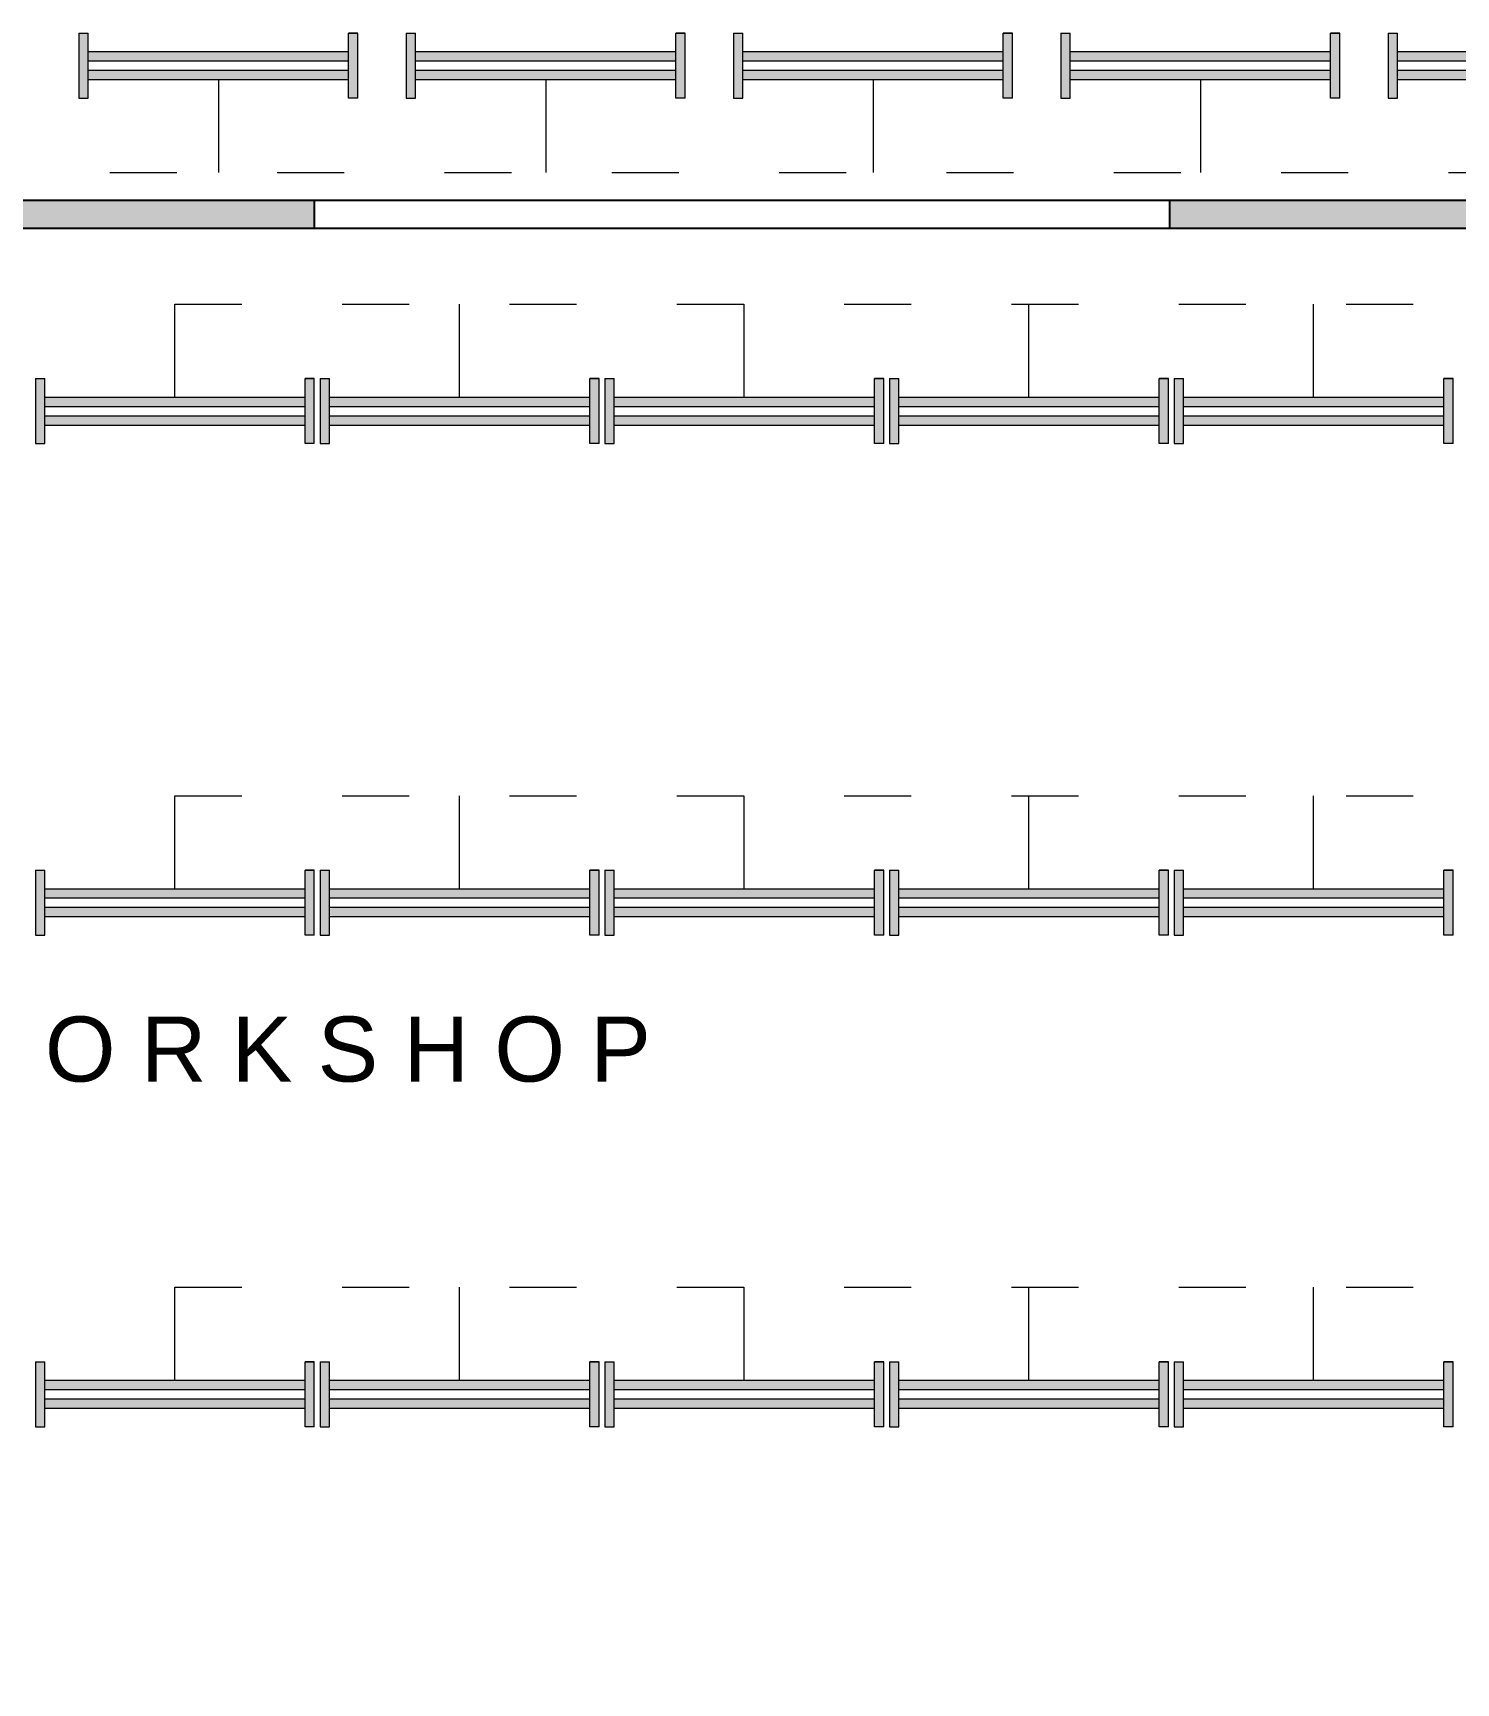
# Model space of a CAD drawing. Header units: millimetres. Extents: x 3339 to 2017737, y 4955 to 2748989.
# Drawn here: x 1455677 to 1463331, y 1241733 to 1250609 of the extents above; entities that cross this region are included whole.
import ezdxf

# ---------------------------------------------------------------- set-up
doc = ezdxf.new("R2010")
doc.units = ezdxf.units.MM
doc.header["$LTSCALE"] = 30
doc.linetypes.add('ACAD_ISO03W100', pattern=[30, 12, -18])
doc.layers.add('LIGHT LINES', color=6, linetype='ACAD_ISO03W100', lineweight=13)
doc.layers.add('LIGHTS', color=6, linetype='Continuous', lineweight=13)
doc.layers.add('TEXT', color=7, linetype='Continuous')
doc.layers.add('window', color=92, linetype='Continuous')
doc.styles.get("Standard").update_dxf_attribs({"font": 'arial.ttf'})

msp = doc.modelspace()

# ---------------------------------------------------------------- hatches: boundary and pattern name
at = {"layer": 'LIGHTS'}
h = msp.add_hatch(color=256, dxfattribs=at)
h.dxf.hatch_style = 1
h.paths.add_polyline_path([(1455924.561, 1250259.357), (1455974.561, 1250259.357), (1455974.561, 1250609.357), (1455924.561, 1250609.357)])
h = msp.add_hatch(color=256, dxfattribs=at)
h.dxf.hatch_style = 1
h.paths.add_polyline_path([(1457374.561, 1250259.357), (1457424.561, 1250259.357), (1457424.561, 1250609.357), (1457374.561, 1250609.357)])
h = msp.add_hatch(color=256, dxfattribs=at)
h.dxf.hatch_style = 1
h.paths.add_polyline_path([(1457685.087, 1250259.357), (1457735.087, 1250259.357), (1457735.087, 1250609.357), (1457685.087, 1250609.357)])
h = msp.add_hatch(color=256, dxfattribs=at)
h.dxf.hatch_style = 1
h.paths.add_polyline_path([(1459135.087, 1250259.357), (1459185.087, 1250259.357), (1459185.087, 1250609.357), (1459135.087, 1250609.357)])
h = msp.add_hatch(color=256, dxfattribs=at)
h.dxf.hatch_style = 1
h.paths.add_polyline_path([(1459445.613, 1250259.357), (1459495.613, 1250259.357), (1459495.613, 1250609.357), (1459445.613, 1250609.357)])
h = msp.add_hatch(color=256, dxfattribs=at)
h.dxf.hatch_style = 1
h.paths.add_polyline_path([(1460895.613, 1250259.357), (1460945.613, 1250259.357), (1460945.613, 1250609.357), (1460895.613, 1250609.357)])
h = msp.add_hatch(color=256, dxfattribs=at)
h.dxf.hatch_style = 1
h.paths.add_polyline_path([(1461206.14, 1250259.357), (1461256.14, 1250259.357), (1461256.14, 1250609.357), (1461206.14, 1250609.357)])
h = msp.add_hatch(color=256, dxfattribs=at)
h.dxf.hatch_style = 1
h.paths.add_polyline_path([(1462656.14, 1250259.357), (1462706.14, 1250259.357), (1462706.14, 1250609.357), (1462656.14, 1250609.357)])
h = msp.add_hatch(color=256, dxfattribs=at)
h.dxf.hatch_style = 1
h.paths.add_polyline_path([(1462966.666, 1250259.357), (1463016.666, 1250259.357), (1463016.666, 1250609.357), (1462966.666, 1250609.357)])
h = msp.add_hatch(color=256, dxfattribs=at)
h.dxf.hatch_style = 1
h.paths.add_polyline_path([(1457374.561, 1250459.357), (1457374.561, 1250509.357), (1455974.561, 1250509.357), (1455974.561, 1250459.357)])
h = msp.add_hatch(color=256, dxfattribs=at)
h.dxf.hatch_style = 1
h.paths.add_polyline_path([(1459135.087, 1250459.357), (1459135.087, 1250509.357), (1457735.087, 1250509.357), (1457735.087, 1250459.357)])
h = msp.add_hatch(color=256, dxfattribs=at)
h.dxf.hatch_style = 1
h.paths.add_polyline_path([(1460895.613, 1250459.357), (1460895.613, 1250509.357), (1459495.613, 1250509.357), (1459495.613, 1250459.357)])
h = msp.add_hatch(color=256, dxfattribs=at)
h.dxf.hatch_style = 1
h.paths.add_polyline_path([(1462656.14, 1250459.357), (1462656.14, 1250509.357), (1461256.14, 1250509.357), (1461256.14, 1250459.357)])
h = msp.add_hatch(color=256, dxfattribs=at)
h.dxf.hatch_style = 1
h.paths.add_polyline_path([(1464416.666, 1250459.357), (1464416.666, 1250509.357), (1463016.666, 1250509.357), (1463016.666, 1250459.357)])
h = msp.add_hatch(color=256, dxfattribs=at)
h.dxf.hatch_style = 1
h.paths.add_polyline_path([(1455974.561, 1250409.357), (1455974.561, 1250359.357), (1457374.561, 1250359.357), (1457374.561, 1250409.357)])
h = msp.add_hatch(color=256, dxfattribs=at)
h.dxf.hatch_style = 1
h.paths.add_polyline_path([(1457735.087, 1250409.357), (1457735.087, 1250359.357), (1459135.087, 1250359.357), (1459135.087, 1250409.357)])
h = msp.add_hatch(color=256, dxfattribs=at)
h.dxf.hatch_style = 1
h.paths.add_polyline_path([(1459495.613, 1250409.357), (1459495.613, 1250359.357), (1460895.613, 1250359.357), (1460895.613, 1250409.357)])
h = msp.add_hatch(color=256, dxfattribs=at)
h.dxf.hatch_style = 1
h.paths.add_polyline_path([(1461256.14, 1250409.357), (1461256.14, 1250359.357), (1462656.14, 1250359.357), (1462656.14, 1250409.357)])
h = msp.add_hatch(color=256, dxfattribs=at)
h.dxf.hatch_style = 1
h.paths.add_polyline_path([(1463016.666, 1250409.357), (1463016.666, 1250359.357), (1464416.666, 1250359.357), (1464416.666, 1250409.357)])
h = msp.add_hatch(color=256, dxfattribs=at)
h.dxf.hatch_style = 1
h.paths.add_polyline_path([(1455690.35, 1248400.544), (1455740.35, 1248400.544), (1455740.35, 1248750.544), (1455690.35, 1248750.544)])
h = msp.add_hatch(color=256, dxfattribs=at)
h.dxf.hatch_style = 1
h.paths.add_polyline_path([(1457140.35, 1248400.544), (1457190.35, 1248400.544), (1457190.35, 1248750.544), (1457140.35, 1248750.544)])
h = msp.add_hatch(color=256, dxfattribs=at)
h.dxf.hatch_style = 1
h.paths.add_polyline_path([(1457221.6, 1248400.544), (1457271.6, 1248400.544), (1457271.6, 1248750.544), (1457221.6, 1248750.544)])
h = msp.add_hatch(color=256, dxfattribs=at)
h.dxf.hatch_style = 1
h.paths.add_polyline_path([(1458671.6, 1248400.544), (1458721.6, 1248400.544), (1458721.6, 1248750.544), (1458671.6, 1248750.544)])
h = msp.add_hatch(color=256, dxfattribs=at)
h.dxf.hatch_style = 1
h.paths.add_polyline_path([(1458752.85, 1248400.544), (1458802.85, 1248400.544), (1458802.85, 1248750.544), (1458752.85, 1248750.544)])
h = msp.add_hatch(color=256, dxfattribs=at)
h.dxf.hatch_style = 1
h.paths.add_polyline_path([(1460202.85, 1248400.544), (1460252.85, 1248400.544), (1460252.85, 1248750.544), (1460202.85, 1248750.544)])
h = msp.add_hatch(color=256, dxfattribs=at)
h.dxf.hatch_style = 1
h.paths.add_polyline_path([(1460284.1, 1248400.544), (1460334.1, 1248400.544), (1460334.1, 1248750.544), (1460284.1, 1248750.544)])
h = msp.add_hatch(color=256, dxfattribs=at)
h.dxf.hatch_style = 1
h.paths.add_polyline_path([(1461734.1, 1248400.544), (1461784.1, 1248400.544), (1461784.1, 1248750.544), (1461734.1, 1248750.544)])
h = msp.add_hatch(color=256, dxfattribs=at)
h.dxf.hatch_style = 1
h.paths.add_polyline_path([(1461815.35, 1248400.544), (1461865.35, 1248400.544), (1461865.35, 1248750.544), (1461815.35, 1248750.544)])
h = msp.add_hatch(color=256, dxfattribs=at)
h.dxf.hatch_style = 1
h.paths.add_polyline_path([(1463265.35, 1248400.544), (1463315.35, 1248400.544), (1463315.35, 1248750.544), (1463265.35, 1248750.544)])
h = msp.add_hatch(color=256, dxfattribs=at)
h.dxf.hatch_style = 1
h.paths.add_polyline_path([(1457140.35, 1248600.544), (1457140.35, 1248650.544), (1455740.35, 1248650.544), (1455740.35, 1248600.544)])
h = msp.add_hatch(color=256, dxfattribs=at)
h.dxf.hatch_style = 1
h.paths.add_polyline_path([(1458671.6, 1248600.544), (1458671.6, 1248650.544), (1457271.6, 1248650.544), (1457271.6, 1248600.544)])
h = msp.add_hatch(color=256, dxfattribs=at)
h.dxf.hatch_style = 1
h.paths.add_polyline_path([(1460202.85, 1248600.544), (1460202.85, 1248650.544), (1458802.85, 1248650.544), (1458802.85, 1248600.544)])
h = msp.add_hatch(color=256, dxfattribs=at)
h.dxf.hatch_style = 1
h.paths.add_polyline_path([(1461734.1, 1248600.544), (1461734.1, 1248650.544), (1460334.1, 1248650.544), (1460334.1, 1248600.544)])
h = msp.add_hatch(color=256, dxfattribs=at)
h.dxf.hatch_style = 1
h.paths.add_polyline_path([(1463265.35, 1248600.544), (1463265.35, 1248650.544), (1461865.35, 1248650.544), (1461865.35, 1248600.544)])
h = msp.add_hatch(color=256, dxfattribs=at)
h.dxf.hatch_style = 1
h.paths.add_polyline_path([(1455740.35, 1248550.544), (1455740.35, 1248500.544), (1457140.35, 1248500.544), (1457140.35, 1248550.544)])
h = msp.add_hatch(color=256, dxfattribs=at)
h.dxf.hatch_style = 1
h.paths.add_polyline_path([(1457271.6, 1248550.544), (1457271.6, 1248500.544), (1458671.6, 1248500.544), (1458671.6, 1248550.544)])
h = msp.add_hatch(color=256, dxfattribs=at)
h.dxf.hatch_style = 1
h.paths.add_polyline_path([(1458802.85, 1248550.544), (1458802.85, 1248500.544), (1460202.85, 1248500.544), (1460202.85, 1248550.544)])
h = msp.add_hatch(color=256, dxfattribs=at)
h.dxf.hatch_style = 1
h.paths.add_polyline_path([(1460334.1, 1248550.544), (1460334.1, 1248500.544), (1461734.1, 1248500.544), (1461734.1, 1248550.544)])
h = msp.add_hatch(color=256, dxfattribs=at)
h.dxf.hatch_style = 1
h.paths.add_polyline_path([(1461865.35, 1248550.544), (1461865.35, 1248500.544), (1463265.35, 1248500.544), (1463265.35, 1248550.544)])
h = msp.add_hatch(color=256, dxfattribs=at)
h.dxf.hatch_style = 1
h.paths.add_polyline_path([(1455690.35, 1245756.259), (1455740.35, 1245756.259), (1455740.35, 1246106.259), (1455690.35, 1246106.259)])
h = msp.add_hatch(color=256, dxfattribs=at)
h.dxf.hatch_style = 1
h.paths.add_polyline_path([(1457140.35, 1245756.259), (1457190.35, 1245756.259), (1457190.35, 1246106.259), (1457140.35, 1246106.259)])
h = msp.add_hatch(color=256, dxfattribs=at)
h.dxf.hatch_style = 1
h.paths.add_polyline_path([(1457221.6, 1245756.259), (1457271.6, 1245756.259), (1457271.6, 1246106.259), (1457221.6, 1246106.259)])
h = msp.add_hatch(color=256, dxfattribs=at)
h.dxf.hatch_style = 1
h.paths.add_polyline_path([(1458671.6, 1245756.259), (1458721.6, 1245756.259), (1458721.6, 1246106.259), (1458671.6, 1246106.259)])
h = msp.add_hatch(color=256, dxfattribs=at)
h.dxf.hatch_style = 1
h.paths.add_polyline_path([(1458752.85, 1245756.259), (1458802.85, 1245756.259), (1458802.85, 1246106.259), (1458752.85, 1246106.259)])
h = msp.add_hatch(color=256, dxfattribs=at)
h.dxf.hatch_style = 1
h.paths.add_polyline_path([(1460202.85, 1245756.259), (1460252.85, 1245756.259), (1460252.85, 1246106.259), (1460202.85, 1246106.259)])
h = msp.add_hatch(color=256, dxfattribs=at)
h.dxf.hatch_style = 1
h.paths.add_polyline_path([(1460284.1, 1245756.259), (1460334.1, 1245756.259), (1460334.1, 1246106.259), (1460284.1, 1246106.259)])
h = msp.add_hatch(color=256, dxfattribs=at)
h.dxf.hatch_style = 1
h.paths.add_polyline_path([(1461734.1, 1245756.259), (1461784.1, 1245756.259), (1461784.1, 1246106.259), (1461734.1, 1246106.259)])
h = msp.add_hatch(color=256, dxfattribs=at)
h.dxf.hatch_style = 1
h.paths.add_polyline_path([(1461815.35, 1245756.259), (1461865.35, 1245756.259), (1461865.35, 1246106.259), (1461815.35, 1246106.259)])
h = msp.add_hatch(color=256, dxfattribs=at)
h.dxf.hatch_style = 1
h.paths.add_polyline_path([(1463265.35, 1245756.259), (1463315.35, 1245756.259), (1463315.35, 1246106.259), (1463265.35, 1246106.259)])
h = msp.add_hatch(color=256, dxfattribs=at)
h.dxf.hatch_style = 1
h.paths.add_polyline_path([(1457140.35, 1245956.259), (1457140.35, 1246006.259), (1455740.35, 1246006.259), (1455740.35, 1245956.259)])
h = msp.add_hatch(color=256, dxfattribs=at)
h.dxf.hatch_style = 1
h.paths.add_polyline_path([(1458671.6, 1245956.259), (1458671.6, 1246006.259), (1457271.6, 1246006.259), (1457271.6, 1245956.259)])
h = msp.add_hatch(color=256, dxfattribs=at)
h.dxf.hatch_style = 1
h.paths.add_polyline_path([(1460202.85, 1245956.259), (1460202.85, 1246006.259), (1458802.85, 1246006.259), (1458802.85, 1245956.259)])
h = msp.add_hatch(color=256, dxfattribs=at)
h.dxf.hatch_style = 1
h.paths.add_polyline_path([(1461734.1, 1245956.259), (1461734.1, 1246006.259), (1460334.1, 1246006.259), (1460334.1, 1245956.259)])
h = msp.add_hatch(color=256, dxfattribs=at)
h.dxf.hatch_style = 1
h.paths.add_polyline_path([(1463265.35, 1245956.259), (1463265.35, 1246006.259), (1461865.35, 1246006.259), (1461865.35, 1245956.259)])
h = msp.add_hatch(color=256, dxfattribs=at)
h.dxf.hatch_style = 1
h.paths.add_polyline_path([(1455740.35, 1245906.259), (1455740.35, 1245856.259), (1457140.35, 1245856.259), (1457140.35, 1245906.259)])
h = msp.add_hatch(color=256, dxfattribs=at)
h.dxf.hatch_style = 1
h.paths.add_polyline_path([(1457271.6, 1245906.259), (1457271.6, 1245856.259), (1458671.6, 1245856.259), (1458671.6, 1245906.259)])
h = msp.add_hatch(color=256, dxfattribs=at)
h.dxf.hatch_style = 1
h.paths.add_polyline_path([(1458802.85, 1245906.259), (1458802.85, 1245856.259), (1460202.85, 1245856.259), (1460202.85, 1245906.259)])
h = msp.add_hatch(color=256, dxfattribs=at)
h.dxf.hatch_style = 1
h.paths.add_polyline_path([(1460334.1, 1245906.259), (1460334.1, 1245856.259), (1461734.1, 1245856.259), (1461734.1, 1245906.259)])
h = msp.add_hatch(color=256, dxfattribs=at)
h.dxf.hatch_style = 1
h.paths.add_polyline_path([(1461865.35, 1245906.259), (1461865.35, 1245856.259), (1463265.35, 1245856.259), (1463265.35, 1245906.259)])
h = msp.add_hatch(color=256, dxfattribs=at)
h.dxf.hatch_style = 1
h.paths.add_polyline_path([(1455690.35, 1243111.975), (1455740.35, 1243111.975), (1455740.35, 1243461.975), (1455690.35, 1243461.975)])
h = msp.add_hatch(color=256, dxfattribs=at)
h.dxf.hatch_style = 1
h.paths.add_polyline_path([(1457140.35, 1243111.975), (1457190.35, 1243111.975), (1457190.35, 1243461.975), (1457140.35, 1243461.975)])
h = msp.add_hatch(color=256, dxfattribs=at)
h.dxf.hatch_style = 1
h.paths.add_polyline_path([(1457221.6, 1243111.975), (1457271.6, 1243111.975), (1457271.6, 1243461.975), (1457221.6, 1243461.975)])
h = msp.add_hatch(color=256, dxfattribs=at)
h.dxf.hatch_style = 1
h.paths.add_polyline_path([(1458671.6, 1243111.975), (1458721.6, 1243111.975), (1458721.6, 1243461.975), (1458671.6, 1243461.975)])
h = msp.add_hatch(color=256, dxfattribs=at)
h.dxf.hatch_style = 1
h.paths.add_polyline_path([(1458752.85, 1243111.975), (1458802.85, 1243111.975), (1458802.85, 1243461.975), (1458752.85, 1243461.975)])
h = msp.add_hatch(color=256, dxfattribs=at)
h.dxf.hatch_style = 1
h.paths.add_polyline_path([(1460202.85, 1243111.975), (1460252.85, 1243111.975), (1460252.85, 1243461.975), (1460202.85, 1243461.975)])
h = msp.add_hatch(color=256, dxfattribs=at)
h.dxf.hatch_style = 1
h.paths.add_polyline_path([(1460284.1, 1243111.975), (1460334.1, 1243111.975), (1460334.1, 1243461.975), (1460284.1, 1243461.975)])
h = msp.add_hatch(color=256, dxfattribs=at)
h.dxf.hatch_style = 1
h.paths.add_polyline_path([(1461734.1, 1243111.975), (1461784.1, 1243111.975), (1461784.1, 1243461.975), (1461734.1, 1243461.975)])
h = msp.add_hatch(color=256, dxfattribs=at)
h.dxf.hatch_style = 1
h.paths.add_polyline_path([(1461815.35, 1243111.975), (1461865.35, 1243111.975), (1461865.35, 1243461.975), (1461815.35, 1243461.975)])
h = msp.add_hatch(color=256, dxfattribs=at)
h.dxf.hatch_style = 1
h.paths.add_polyline_path([(1463265.35, 1243111.975), (1463315.35, 1243111.975), (1463315.35, 1243461.975), (1463265.35, 1243461.975)])
h = msp.add_hatch(color=256, dxfattribs=at)
h.dxf.hatch_style = 1
h.paths.add_polyline_path([(1457140.35, 1243311.975), (1457140.35, 1243361.975), (1455740.35, 1243361.975), (1455740.35, 1243311.975)])
h = msp.add_hatch(color=256, dxfattribs=at)
h.dxf.hatch_style = 1
h.paths.add_polyline_path([(1458671.6, 1243311.975), (1458671.6, 1243361.975), (1457271.6, 1243361.975), (1457271.6, 1243311.975)])
h = msp.add_hatch(color=256, dxfattribs=at)
h.dxf.hatch_style = 1
h.paths.add_polyline_path([(1460202.85, 1243311.975), (1460202.85, 1243361.975), (1458802.85, 1243361.975), (1458802.85, 1243311.975)])
h = msp.add_hatch(color=256, dxfattribs=at)
h.dxf.hatch_style = 1
h.paths.add_polyline_path([(1461734.1, 1243311.975), (1461734.1, 1243361.975), (1460334.1, 1243361.975), (1460334.1, 1243311.975)])
h = msp.add_hatch(color=256, dxfattribs=at)
h.dxf.hatch_style = 1
h.paths.add_polyline_path([(1463265.35, 1243311.975), (1463265.35, 1243361.975), (1461865.35, 1243361.975), (1461865.35, 1243311.975)])
h = msp.add_hatch(color=256, dxfattribs=at)
h.dxf.hatch_style = 1
h.paths.add_polyline_path([(1455740.35, 1243261.975), (1455740.35, 1243211.975), (1457140.35, 1243211.975), (1457140.35, 1243261.975)])
h = msp.add_hatch(color=256, dxfattribs=at)
h.dxf.hatch_style = 1
h.paths.add_polyline_path([(1457271.6, 1243261.975), (1457271.6, 1243211.975), (1458671.6, 1243211.975), (1458671.6, 1243261.975)])
h = msp.add_hatch(color=256, dxfattribs=at)
h.dxf.hatch_style = 1
h.paths.add_polyline_path([(1458802.85, 1243261.975), (1458802.85, 1243211.975), (1460202.85, 1243211.975), (1460202.85, 1243261.975)])
h = msp.add_hatch(color=256, dxfattribs=at)
h.dxf.hatch_style = 1
h.paths.add_polyline_path([(1460334.1, 1243261.975), (1460334.1, 1243211.975), (1461734.1, 1243211.975), (1461734.1, 1243261.975)])
h = msp.add_hatch(color=256, dxfattribs=at)
h.dxf.hatch_style = 1
h.paths.add_polyline_path([(1461865.35, 1243261.975), (1461865.35, 1243211.975), (1463265.35, 1243211.975), (1463265.35, 1243261.975)])
at = {"layer": 'window'}
h = msp.add_hatch(color=256, dxfattribs=at)
h.dxf.hatch_style = 1
h.paths.add_polyline_path([(1433190.35, 1238859.357), (1431290.35, 1238859.357), (1431290.35, 1238709.357), (1433190.35, 1238709.357)])
h.paths.add_polyline_path([(1439190.35, 1238859.357), (1437290.35, 1238859.357), (1437290.35, 1238709.357), (1438240.35, 1238709.357), (1439190.35, 1238709.357)])
h.paths.add_polyline_path([(1445190.35, 1238859.357), (1443290.35, 1238859.357), (1443290.35, 1238709.357), (1445190.35, 1238709.357)])
h.paths.add_polyline_path([(1451190.35, 1238859.357), (1449290.35, 1238859.357), (1449290.35, 1238709.357), (1451190.35, 1238709.357)])
h.paths.add_polyline_path([(1457190.35, 1238859.357), (1455290.35, 1238859.357), (1455290.35, 1238709.357), (1457190.35, 1238709.357)])
h.paths.add_polyline_path([(1463690.35, 1238859.357), (1461790.35, 1238859.357), (1461790.35, 1238709.357), (1463690.35, 1238709.357)])
h.paths.add_polyline_path([(1469390.35, 1238859.357), (1468290.35, 1238859.357), (1468290.35, 1238709.357), (1469390.35, 1238709.357)])
h.paths.add_polyline_path([(1469640.35, 1249709.357), (1468290.35, 1249709.357), (1468290.35, 1249559.357), (1469640.35, 1249559.357)])
h.paths.add_polyline_path([(1463690.35, 1249709.357), (1461790.35, 1249709.357), (1461790.35, 1249559.357), (1463690.35, 1249559.357)])
h.paths.add_polyline_path([(1457190.35, 1249709.357), (1455290.35, 1249709.357), (1455290.35, 1249559.357), (1457190.35, 1249559.357)])
h.paths.add_polyline_path([(1451190.35, 1249709.357), (1449290.35, 1249709.357), (1449290.35, 1249559.357), (1451190.35, 1249559.357)])
h.paths.add_polyline_path([(1445190.35, 1249709.357), (1443290.35, 1249709.357), (1443290.35, 1249559.357), (1445190.35, 1249559.357)])
h.paths.add_polyline_path([(1437835.081, 1249709.357), (1435390.35, 1249709.357), (1435390.35, 1249559.357), (1437835.081, 1249559.357)])

# ---------------------------------------------------------------- linework, layer by layer
at = {"color": 0}
for p, q in [((1442990.35, 1249709.357), (1469740.35, 1249709.357)), ((1442961.85, 1249559.357), (1469640.35, 1249559.357))]:
    msp.add_line(p, q, dxfattribs=at)
at = {"layer": 'LIGHT LINES'}
for p, q in [((1442590.35, 1249859.357), (1470758.771, 1249859.357)), ((1456440.35, 1249150.544), (1468690.35, 1249150.544)), ((1456440.35, 1246506.259), (1467159.1, 1246506.259)), ((1456440.35, 1243861.975), (1467159.1, 1243861.975))]:
    msp.add_line(p, q, dxfattribs=at)
at = {"layer": 'LIGHTS'}
for p, q in [((1455924.561, 1250609.357), (1455924.561, 1250259.357)), ((1455924.561, 1250609.357), (1455974.561, 1250609.357)), ((1455924.561, 1250609.357), (1455974.561, 1250609.357)), ((1455974.561, 1250259.357), (1455974.561, 1250609.357)), ((1457424.561, 1250609.357), (1457374.561, 1250609.357)), ((1457374.561, 1250259.357), (1457374.561, 1250609.357)), ((1457374.561, 1250609.357), (1457424.561, 1250609.357)), ((1457424.561, 1250259.357), (1457424.561, 1250609.357)), ((1457685.087, 1250609.357), (1457685.087, 1250259.357)), ((1457685.087, 1250609.357), (1457735.087, 1250609.357)), ((1457685.087, 1250609.357), (1457735.087, 1250609.357)), ((1457735.087, 1250259.357), (1457735.087, 1250609.357)), ((1459185.087, 1250609.357), (1459135.087, 1250609.357)), ((1459135.087, 1250259.357), (1459135.087, 1250609.357)), ((1459135.087, 1250609.357), (1459185.087, 1250609.357)), ((1459185.087, 1250259.357), (1459185.087, 1250609.357)), ((1459445.613, 1250609.357), (1459445.613, 1250259.357)), ((1459445.613, 1250609.357), (1459495.613, 1250609.357)), ((1459445.613, 1250609.357), (1459495.613, 1250609.357)), ((1459495.613, 1250259.357), (1459495.613, 1250609.357)), ((1460945.613, 1250609.357), (1460895.613, 1250609.357)), ((1460895.613, 1250259.357), (1460895.613, 1250609.357)), ((1460895.613, 1250609.357), (1460945.613, 1250609.357)), ((1460945.613, 1250259.357), (1460945.613, 1250609.357)), ((1461206.14, 1250609.357), (1461206.14, 1250259.357)), ((1461206.14, 1250609.357), (1461256.14, 1250609.357)), ((1461206.14, 1250609.357), (1461256.14, 1250609.357)), ((1461256.14, 1250259.357), (1461256.14, 1250609.357)), ((1462706.14, 1250609.357), (1462656.14, 1250609.357)), ((1462656.14, 1250259.357), (1462656.14, 1250609.357)), ((1462656.14, 1250609.357), (1462706.14, 1250609.357)), ((1462706.14, 1250259.357), (1462706.14, 1250609.357)), ((1462966.666, 1250609.357), (1462966.666, 1250259.357)), ((1462966.666, 1250609.357), (1463016.666, 1250609.357)), ((1462966.666, 1250609.357), (1463016.666, 1250609.357)), ((1463016.666, 1250259.357), (1463016.666, 1250609.357)), ((1455974.561, 1250509.357), (1457374.561, 1250509.357)), ((1455974.561, 1250459.357), (1457374.561, 1250459.357)), ((1457735.087, 1250509.357), (1459135.087, 1250509.357)), ((1457735.087, 1250459.357), (1459135.087, 1250459.357)), ((1459495.613, 1250509.357), (1460895.613, 1250509.357)), ((1459495.613, 1250459.357), (1460895.613, 1250459.357)), ((1461256.14, 1250509.357), (1462656.14, 1250509.357)), ((1461256.14, 1250459.357), (1462656.14, 1250459.357)), ((1463016.666, 1250509.357), (1464416.666, 1250509.357)), ((1463016.666, 1250459.357), (1464416.666, 1250459.357)), ((1455974.561, 1250409.357), (1457374.561, 1250409.357)), ((1455974.561, 1250359.357), (1457374.561, 1250359.357)), ((1456674.561, 1250359.357), (1456674.561, 1249859.357)), ((1457735.087, 1250409.357), (1459135.087, 1250409.357)), ((1457735.087, 1250359.357), (1459135.087, 1250359.357)), ((1458435.087, 1250359.357), (1458435.087, 1249859.357)), ((1459495.613, 1250409.357), (1460895.613, 1250409.357)), ((1459495.613, 1250359.357), (1460895.613, 1250359.357)), ((1460195.613, 1250359.357), (1460195.613, 1249859.357)), ((1461256.14, 1250409.357), (1462656.14, 1250409.357)), ((1461256.14, 1250359.357), (1462656.14, 1250359.357)), ((1461956.14, 1250359.357), (1461956.14, 1249859.357)), ((1463016.666, 1250409.357), (1464416.666, 1250409.357)), ((1463016.666, 1250359.357), (1464416.666, 1250359.357)), ((1455924.561, 1250259.357), (1455974.561, 1250259.357)), ((1457424.561, 1250259.357), (1457374.561, 1250259.357)), ((1457685.087, 1250259.357), (1457735.087, 1250259.357)), ((1459185.087, 1250259.357), (1459135.087, 1250259.357)), ((1459445.613, 1250259.357), (1459495.613, 1250259.357)), ((1460945.613, 1250259.357), (1460895.613, 1250259.357)), ((1461206.14, 1250259.357), (1461256.14, 1250259.357)), ((1462706.14, 1250259.357), (1462656.14, 1250259.357)), ((1462966.666, 1250259.357), (1463016.666, 1250259.357)), ((1456440.35, 1248650.544), (1456440.35, 1249150.544)), ((1457971.6, 1248650.544), (1457971.6, 1249150.544)), ((1459502.85, 1248650.544), (1459502.85, 1249150.544)), ((1461034.1, 1248650.544), (1461034.1, 1249150.544)), ((1462565.35, 1248650.544), (1462565.35, 1249150.544)), ((1455690.35, 1248750.544), (1455690.35, 1248400.544)), ((1455690.35, 1248750.544), (1455740.35, 1248750.544)), ((1455690.35, 1248750.544), (1455740.35, 1248750.544)), ((1455740.35, 1248400.544), (1455740.35, 1248750.544)), ((1457190.35, 1248750.544), (1457140.35, 1248750.544)), ((1457140.35, 1248400.544), (1457140.35, 1248750.544)), ((1457140.35, 1248750.544), (1457190.35, 1248750.544)), ((1457190.35, 1248400.544), (1457190.35, 1248750.544)), ((1457221.6, 1248750.544), (1457221.6, 1248400.544)), ((1457221.6, 1248750.544), (1457271.6, 1248750.544)), ((1457221.6, 1248750.544), (1457271.6, 1248750.544)), ((1457271.6, 1248400.544), (1457271.6, 1248750.544)), ((1458721.6, 1248750.544), (1458671.6, 1248750.544)), ((1458671.6, 1248400.544), (1458671.6, 1248750.544)), ((1458671.6, 1248750.544), (1458721.6, 1248750.544)), ((1458721.6, 1248400.544), (1458721.6, 1248750.544)), ((1458752.85, 1248750.544), (1458752.85, 1248400.544)), ((1458752.85, 1248750.544), (1458802.85, 1248750.544)), ((1458752.85, 1248750.544), (1458802.85, 1248750.544)), ((1458802.85, 1248400.544), (1458802.85, 1248750.544)), ((1460252.85, 1248750.544), (1460202.85, 1248750.544)), ((1460202.85, 1248400.544), (1460202.85, 1248750.544)), ((1460202.85, 1248750.544), (1460252.85, 1248750.544)), ((1460252.85, 1248400.544), (1460252.85, 1248750.544)), ((1460284.1, 1248750.544), (1460284.1, 1248400.544)), ((1460284.1, 1248750.544), (1460334.1, 1248750.544)), ((1460284.1, 1248750.544), (1460334.1, 1248750.544)), ((1460334.1, 1248400.544), (1460334.1, 1248750.544)), ((1461784.1, 1248750.544), (1461734.1, 1248750.544)), ((1461734.1, 1248400.544), (1461734.1, 1248750.544)), ((1461734.1, 1248750.544), (1461784.1, 1248750.544)), ((1461784.1, 1248400.544), (1461784.1, 1248750.544)), ((1461815.35, 1248750.544), (1461815.35, 1248400.544)), ((1461815.35, 1248750.544), (1461865.35, 1248750.544)), ((1461815.35, 1248750.544), (1461865.35, 1248750.544)), ((1461865.35, 1248400.544), (1461865.35, 1248750.544)), ((1463315.35, 1248750.544), (1463265.35, 1248750.544)), ((1463265.35, 1248400.544), (1463265.35, 1248750.544)), ((1463265.35, 1248750.544), (1463315.35, 1248750.544)), ((1463315.35, 1248400.544), (1463315.35, 1248750.544)), ((1455740.35, 1248650.544), (1457140.35, 1248650.544)), ((1455740.35, 1248600.544), (1457140.35, 1248600.544)), ((1457271.6, 1248650.544), (1458671.6, 1248650.544)), ((1457271.6, 1248600.544), (1458671.6, 1248600.544)), ((1458802.85, 1248650.544), (1460202.85, 1248650.544)), ((1458802.85, 1248600.544), (1460202.85, 1248600.544)), ((1460334.1, 1248650.544), (1461734.1, 1248650.544)), ((1460334.1, 1248600.544), (1461734.1, 1248600.544)), ((1461865.35, 1248650.544), (1463265.35, 1248650.544)), ((1461865.35, 1248600.544), (1463265.35, 1248600.544)), ((1455740.35, 1248550.544), (1457140.35, 1248550.544)), ((1455740.35, 1248500.544), (1457140.35, 1248500.544)), ((1457271.6, 1248550.544), (1458671.6, 1248550.544)), ((1457271.6, 1248500.544), (1458671.6, 1248500.544)), ((1458802.85, 1248550.544), (1460202.85, 1248550.544)), ((1458802.85, 1248500.544), (1460202.85, 1248500.544)), ((1460334.1, 1248550.544), (1461734.1, 1248550.544)), ((1460334.1, 1248500.544), (1461734.1, 1248500.544)), ((1461865.35, 1248550.544), (1463265.35, 1248550.544)), ((1461865.35, 1248500.544), (1463265.35, 1248500.544)), ((1455690.35, 1248400.544), (1455740.35, 1248400.544)), ((1457190.35, 1248400.544), (1457140.35, 1248400.544)), ((1457221.6, 1248400.544), (1457271.6, 1248400.544)), ((1458721.6, 1248400.544), (1458671.6, 1248400.544)), ((1458752.85, 1248400.544), (1458802.85, 1248400.544)), ((1460252.85, 1248400.544), (1460202.85, 1248400.544)), ((1460284.1, 1248400.544), (1460334.1, 1248400.544)), ((1461784.1, 1248400.544), (1461734.1, 1248400.544)), ((1461815.35, 1248400.544), (1461865.35, 1248400.544)), ((1463315.35, 1248400.544), (1463265.35, 1248400.544)), ((1456440.35, 1246006.259), (1456440.35, 1246506.259)), ((1457971.6, 1246006.259), (1457971.6, 1246506.259)), ((1459502.85, 1246006.259), (1459502.85, 1246506.259)), ((1461034.1, 1246006.259), (1461034.1, 1246506.259)), ((1462565.35, 1246006.259), (1462565.35, 1246506.259)), ((1455690.35, 1246106.259), (1455690.35, 1245756.259)), ((1455690.35, 1246106.259), (1455740.35, 1246106.259)), ((1455690.35, 1246106.259), (1455740.35, 1246106.259)), ((1455740.35, 1245756.259), (1455740.35, 1246106.259)), ((1457190.35, 1246106.259), (1457140.35, 1246106.259)), ((1457140.35, 1245756.259), (1457140.35, 1246106.259)), ((1457140.35, 1246106.259), (1457190.35, 1246106.259)), ((1457190.35, 1245756.259), (1457190.35, 1246106.259)), ((1457221.6, 1246106.259), (1457221.6, 1245756.259)), ((1457221.6, 1246106.259), (1457271.6, 1246106.259)), ((1457221.6, 1246106.259), (1457271.6, 1246106.259)), ((1457271.6, 1245756.259), (1457271.6, 1246106.259)), ((1458721.6, 1246106.259), (1458671.6, 1246106.259)), ((1458671.6, 1245756.259), (1458671.6, 1246106.259)), ((1458671.6, 1246106.259), (1458721.6, 1246106.259)), ((1458721.6, 1245756.259), (1458721.6, 1246106.259)), ((1458752.85, 1246106.259), (1458752.85, 1245756.259)), ((1458752.85, 1246106.259), (1458802.85, 1246106.259)), ((1458752.85, 1246106.259), (1458802.85, 1246106.259)), ((1458802.85, 1245756.259), (1458802.85, 1246106.259)), ((1460252.85, 1246106.259), (1460202.85, 1246106.259)), ((1460202.85, 1245756.259), (1460202.85, 1246106.259)), ((1460202.85, 1246106.259), (1460252.85, 1246106.259)), ((1460252.85, 1245756.259), (1460252.85, 1246106.259)), ((1460284.1, 1246106.259), (1460284.1, 1245756.259)), ((1460284.1, 1246106.259), (1460334.1, 1246106.259)), ((1460284.1, 1246106.259), (1460334.1, 1246106.259)), ((1460334.1, 1245756.259), (1460334.1, 1246106.259)), ((1461784.1, 1246106.259), (1461734.1, 1246106.259)), ((1461734.1, 1245756.259), (1461734.1, 1246106.259)), ((1461734.1, 1246106.259), (1461784.1, 1246106.259)), ((1461784.1, 1245756.259), (1461784.1, 1246106.259)), ((1461815.35, 1246106.259), (1461815.35, 1245756.259)), ((1461815.35, 1246106.259), (1461865.35, 1246106.259)), ((1461815.35, 1246106.259), (1461865.35, 1246106.259)), ((1461865.35, 1245756.259), (1461865.35, 1246106.259)), ((1463315.35, 1246106.259), (1463265.35, 1246106.259)), ((1463265.35, 1245756.259), (1463265.35, 1246106.259)), ((1463265.35, 1246106.259), (1463315.35, 1246106.259)), ((1463315.35, 1245756.259), (1463315.35, 1246106.259)), ((1455740.35, 1246006.259), (1457140.35, 1246006.259)), ((1457271.6, 1246006.259), (1458671.6, 1246006.259)), ((1458802.85, 1246006.259), (1460202.85, 1246006.259)), ((1460334.1, 1246006.259), (1461734.1, 1246006.259)), ((1461865.35, 1246006.259), (1463265.35, 1246006.259)), ((1455740.35, 1245956.259), (1457140.35, 1245956.259)), ((1457271.6, 1245956.259), (1458671.6, 1245956.259)), ((1458802.85, 1245956.259), (1460202.85, 1245956.259)), ((1460334.1, 1245956.259), (1461734.1, 1245956.259)), ((1461865.35, 1245956.259), (1463265.35, 1245956.259)), ((1455740.35, 1245906.259), (1457140.35, 1245906.259)), ((1455740.35, 1245856.259), (1457140.35, 1245856.259)), ((1457271.6, 1245906.259), (1458671.6, 1245906.259)), ((1457271.6, 1245856.259), (1458671.6, 1245856.259)), ((1458802.85, 1245906.259), (1460202.85, 1245906.259)), ((1458802.85, 1245856.259), (1460202.85, 1245856.259)), ((1460334.1, 1245906.259), (1461734.1, 1245906.259)), ((1460334.1, 1245856.259), (1461734.1, 1245856.259)), ((1461865.35, 1245906.259), (1463265.35, 1245906.259)), ((1461865.35, 1245856.259), (1463265.35, 1245856.259)), ((1455690.35, 1245756.259), (1455740.35, 1245756.259)), ((1457190.35, 1245756.259), (1457140.35, 1245756.259)), ((1457221.6, 1245756.259), (1457271.6, 1245756.259)), ((1458721.6, 1245756.259), (1458671.6, 1245756.259)), ((1458752.85, 1245756.259), (1458802.85, 1245756.259)), ((1460252.85, 1245756.259), (1460202.85, 1245756.259)), ((1460284.1, 1245756.259), (1460334.1, 1245756.259)), ((1461784.1, 1245756.259), (1461734.1, 1245756.259)), ((1461815.35, 1245756.259), (1461865.35, 1245756.259)), ((1463315.35, 1245756.259), (1463265.35, 1245756.259)), ((1456440.35, 1243361.975), (1456440.35, 1243861.975)), ((1457971.6, 1243361.975), (1457971.6, 1243861.975)), ((1459502.85, 1243361.975), (1459502.85, 1243861.975)), ((1461034.1, 1243361.975), (1461034.1, 1243861.975)), ((1462565.35, 1243361.975), (1462565.35, 1243861.975)), ((1455690.35, 1243461.975), (1455690.35, 1243111.975)), ((1455690.35, 1243461.975), (1455740.35, 1243461.975)), ((1455690.35, 1243461.975), (1455740.35, 1243461.975)), ((1455740.35, 1243111.975), (1455740.35, 1243461.975)), ((1457190.35, 1243461.975), (1457140.35, 1243461.975)), ((1457140.35, 1243111.975), (1457140.35, 1243461.975)), ((1457140.35, 1243461.975), (1457190.35, 1243461.975)), ((1457190.35, 1243111.975), (1457190.35, 1243461.975)), ((1457221.6, 1243461.975), (1457221.6, 1243111.975)), ((1457221.6, 1243461.975), (1457271.6, 1243461.975)), ((1457221.6, 1243461.975), (1457271.6, 1243461.975)), ((1457271.6, 1243111.975), (1457271.6, 1243461.975)), ((1458721.6, 1243461.975), (1458671.6, 1243461.975)), ((1458671.6, 1243111.975), (1458671.6, 1243461.975)), ((1458671.6, 1243461.975), (1458721.6, 1243461.975)), ((1458721.6, 1243111.975), (1458721.6, 1243461.975)), ((1458752.85, 1243461.975), (1458752.85, 1243111.975)), ((1458752.85, 1243461.975), (1458802.85, 1243461.975)), ((1458752.85, 1243461.975), (1458802.85, 1243461.975)), ((1458802.85, 1243111.975), (1458802.85, 1243461.975)), ((1460252.85, 1243461.975), (1460202.85, 1243461.975)), ((1460202.85, 1243111.975), (1460202.85, 1243461.975)), ((1460202.85, 1243461.975), (1460252.85, 1243461.975)), ((1460252.85, 1243111.975), (1460252.85, 1243461.975)), ((1460284.1, 1243461.975), (1460284.1, 1243111.975)), ((1460284.1, 1243461.975), (1460334.1, 1243461.975)), ((1460284.1, 1243461.975), (1460334.1, 1243461.975)), ((1460334.1, 1243111.975), (1460334.1, 1243461.975)), ((1461784.1, 1243461.975), (1461734.1, 1243461.975)), ((1461734.1, 1243111.975), (1461734.1, 1243461.975)), ((1461734.1, 1243461.975), (1461784.1, 1243461.975)), ((1461784.1, 1243111.975), (1461784.1, 1243461.975)), ((1461815.35, 1243461.975), (1461815.35, 1243111.975)), ((1461815.35, 1243461.975), (1461865.35, 1243461.975)), ((1461815.35, 1243461.975), (1461865.35, 1243461.975)), ((1461865.35, 1243111.975), (1461865.35, 1243461.975)), ((1463315.35, 1243461.975), (1463265.35, 1243461.975)), ((1463265.35, 1243111.975), (1463265.35, 1243461.975)), ((1463265.35, 1243461.975), (1463315.35, 1243461.975)), ((1463315.35, 1243111.975), (1463315.35, 1243461.975)), ((1455740.35, 1243361.975), (1457140.35, 1243361.975)), ((1457271.6, 1243361.975), (1458671.6, 1243361.975)), ((1458802.85, 1243361.975), (1460202.85, 1243361.975)), ((1460334.1, 1243361.975), (1461734.1, 1243361.975)), ((1461865.35, 1243361.975), (1463265.35, 1243361.975)), ((1455740.35, 1243311.975), (1457140.35, 1243311.975)), ((1455740.35, 1243261.975), (1457140.35, 1243261.975)), ((1457271.6, 1243311.975), (1458671.6, 1243311.975)), ((1457271.6, 1243261.975), (1458671.6, 1243261.975)), ((1458802.85, 1243311.975), (1460202.85, 1243311.975)), ((1458802.85, 1243261.975), (1460202.85, 1243261.975)), ((1460334.1, 1243311.975), (1461734.1, 1243311.975)), ((1460334.1, 1243261.975), (1461734.1, 1243261.975)), ((1461865.35, 1243311.975), (1463265.35, 1243311.975)), ((1461865.35, 1243261.975), (1463265.35, 1243261.975)), ((1455740.35, 1243211.975), (1457140.35, 1243211.975)), ((1457271.6, 1243211.975), (1458671.6, 1243211.975)), ((1458802.85, 1243211.975), (1460202.85, 1243211.975)), ((1460334.1, 1243211.975), (1461734.1, 1243211.975)), ((1461865.35, 1243211.975), (1463265.35, 1243211.975)), ((1455690.35, 1243111.975), (1455740.35, 1243111.975)), ((1457190.35, 1243111.975), (1457140.35, 1243111.975)), ((1457221.6, 1243111.975), (1457271.6, 1243111.975)), ((1458721.6, 1243111.975), (1458671.6, 1243111.975)), ((1458752.85, 1243111.975), (1458802.85, 1243111.975)), ((1460252.85, 1243111.975), (1460202.85, 1243111.975)), ((1460284.1, 1243111.975), (1460334.1, 1243111.975)), ((1461784.1, 1243111.975), (1461734.1, 1243111.975)), ((1461815.35, 1243111.975), (1461865.35, 1243111.975)), ((1463315.35, 1243111.975), (1463265.35, 1243111.975))]:
    msp.add_line(p, q, dxfattribs=at)
at = {"layer": 'window'}
for p, q in [((1457190.35, 1249709.357), (1457190.35, 1249559.357)), ((1461790.35, 1249709.357), (1461790.35, 1249559.357))]:
    msp.add_line(p, q, dxfattribs=at)

# ---------------------------------------------------------------- texts
at = {"layer": 'TEXT', "insert": (1453307.946, 1245318.732), "char_height": 350, "attachment_point": 1}
msp.add_mtext_dynamic_manual_height_columns('\\pxqc;E S D   W O R K S H O P ', width=5844.30005, gutter_width=0, heights=[1406.025], dxfattribs=at)

doc.saveas('drawing.dxf')
